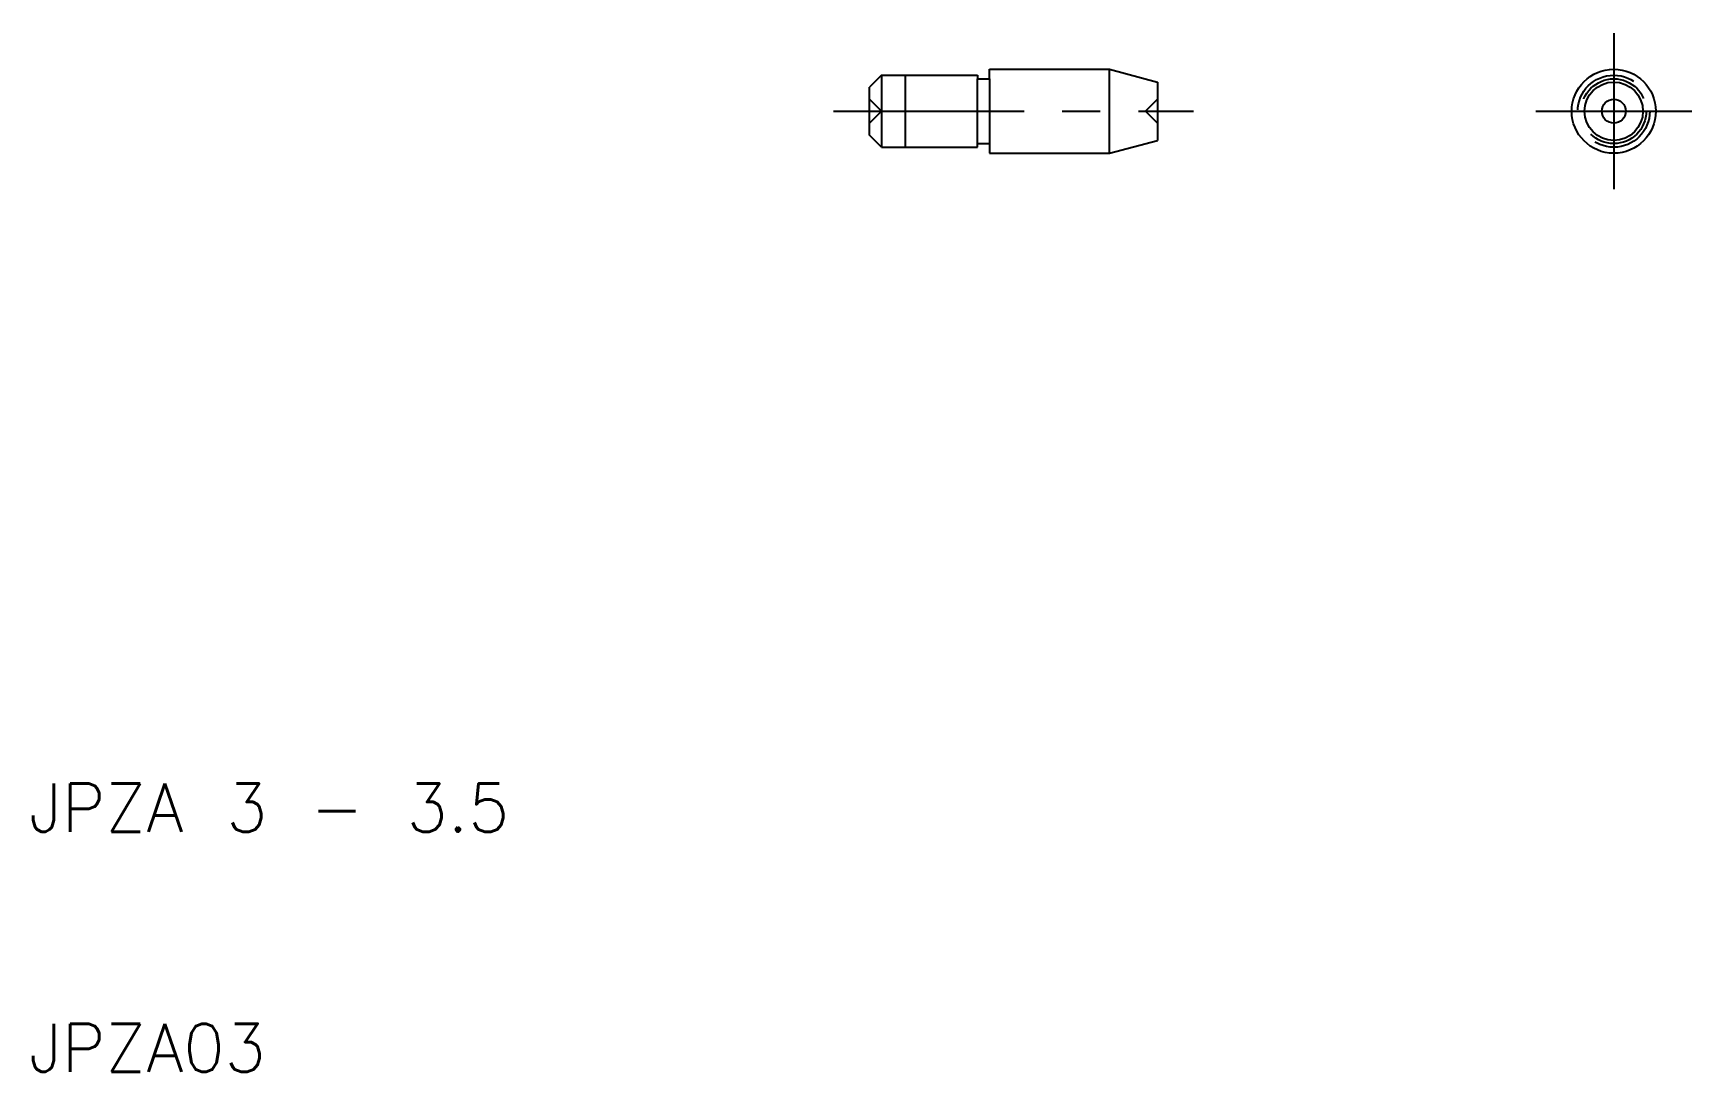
# Model space of a CAD drawing. Extents: x 10.2 to 79.2, y 10 to 53.2.
import ezdxf

# ---------------------------------------------------------------- set-up
doc = ezdxf.new("R2010")
doc.units = 0
doc.header["$LTSCALE"] = 0.25
doc.linetypes.add('CENTER', pattern=[50.8, 31.75, -6.35, 6.35, -6.35])
doc.linetypes.add('DASHED', pattern=[19.05, 12.7, -6.35])
doc.layers.get('0').update_dxf_attribs({"linetype": 'CONTINUOUS'})
doc.layers.add('CENTER', color=1, linetype='CENTER')
doc.styles.get("Standard").update_dxf_attribs({"font": 'txt.shx', "bigfont": 'extfont.shx'})

msp = doc.modelspace()

# ---------------------------------------------------------------- linework, layer by layer
for p, q in [((45.5, 51.5), (45, 51)), ((45.5, 51.5), (49.5, 51.5)), ((45.5, 51.5), (45.5, 48.5)), ((46.5, 48.5), (46.5, 51.5)), ((49.5, 51.5), (49.5, 51.35)), ((49.5, 48.65), (49.5, 51.35)), ((49.5, 51.35), (50, 51.35)), ((50, 51.75), (55, 51.75)), ((50, 51.35), (50, 51.75)), ((50, 51.35), (50, 48.65)), ((55, 48.25), (55, 51.75)), ((55, 51.75), (57, 51.214)), ((57, 51.214), (57, 48.786)), ((45, 49), (45, 51)), ((45.5, 48.5), (45, 49)), ((45.5, 48.5), (49.5, 48.5)), ((49.5, 48.5), (49.5, 48.65)), ((49.5, 48.65), (50, 48.65)), ((50, 48.65), (50, 48.25)), ((55, 48.25), (57, 48.786)), ((50, 48.25), (55, 48.25))]:
    msp.add_line(p, q)
at = {"color": 3, "linetype": 'DASHED'}
for p, q in [((45, 50.5), (45.5, 50)), ((57, 50.5), (56.5, 50)), ((45, 49.5), (45.5, 50)), ((57, 49.5), (56.5, 50))]:
    msp.add_line(p, q, dxfattribs=at)
for radius in [1.75, 1.214, 0.5]:
    msp.add_circle((76, 50), radius)
for radius in [1.5, 1.35]:
    msp.add_circle((76, 50), radius, dxfattribs=at)
at = {"layer": 'CENTER', "color": 1, "linetype": 'CENTER'}
for p, q in [((76, 53.25), (76, 46.75)), ((43.5, 50), (58.5, 50)), ((72.75, 50), (79.25, 50))]:
    msp.add_line(p, q, dxfattribs=at)

# ---------------------------------------------------------------- texts
for s, p in [('JPZA 3 - 3.5', (10, 20)), ('JPZA03', (10, 10))]:
    msp.add_text(s, height=2).set_placement(p)

doc.saveas('drawing.dxf')
